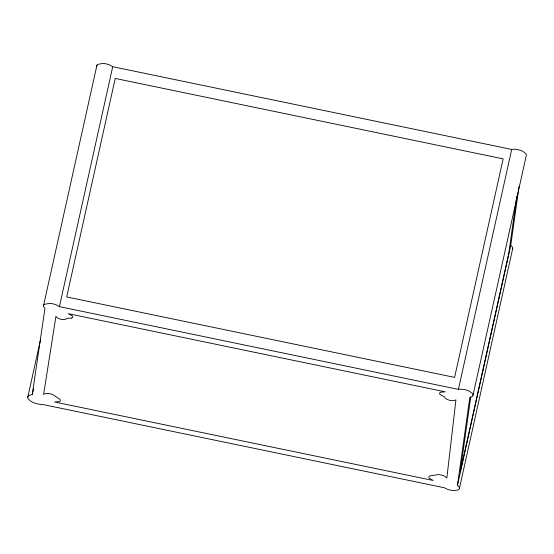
<?xml version="1.0" encoding="UTF-8"?>
<svg xmlns="http://www.w3.org/2000/svg" width="554" height="554" viewBox="0 0 554 554"><rect width="100%" height="100%" fill="white"/><g stroke="black" fill="none" stroke-linecap="round" stroke-linejoin="round"><path stroke-width="0.83" d="M457.445 485.429L469.82 397.384L471.399 396.927A8.822 3.733 12.5 0 0 472.209 393.229L469.252 391.159A9.224 3.906 12.5 0 0 460.367 389.199L458.4 389.379L59.416 306.653L55.996 304.748A9.037 3.823 12.5 0 0 49.327 303.37L44.334 304.388A8.622 3.649 12.5 0 0 43.946 307.207L44.971 308.273L32.291 394.393L28.85 395.508A10.796 4.571 12.5 0 0 28.088 398.741L30.678 401.2L32.728 402.308A11.309 4.785 12.5 0 0 42.949 404.531L444.564 487.804L446.199 488.739A8.726 3.691 12.5 0 0 454.605 490.574L457.936 489.958A8.345 3.532 12.5 0 0 458.643 486.447L457.445 485.429L510.753 245.484L519.043 186.504M470.775 396.816L460.215 471.966L508.759 253.448L516.806 196.227M43.621 305.192L96.929 65.254M27.7 397.53L40.65 339.235M32.291 394.393L33.607 388.479M59.416 306.653L112.718 66.709L109.304 64.811A9.037 3.823 12.5 0 0 102.635 63.426L97.642 64.444A8.622 3.649 12.5 0 0 96.791 66.21M458.4 389.379L511.709 149.435L513.676 149.255A9.224 3.906 12.5 0 1 522.554 151.214L525.511 153.292A8.822 3.733 12.5 0 1 526.3 155.404L472.991 395.341M459.411 488.448L512.72 248.504M71.715 318.114L66.923 318.294L65.961 319.173L63.987 319.561A5.741 2.431 12.5 0 1 58.897 318.64L56.917 317.539L55.933 316.313L43.621 394.49L45.033 393.7L47.339 393.437A6.62 2.805 12.5 0 1 52.782 394.566L60.005 399.406A6.059 2.562 12.5 0 1 59.382 401.657L54.631 401.996L433.145 480.477L429.246 478.171A6.025 2.548 12.5 0 1 429.772 475.955L438.048 474.619A6.946 2.936 12.5 0 1 444.474 476.142L446.856 477.957L455.928 399.926L453.22 400.68A6.184 2.618 12.5 0 1 446.884 399.302L445.16 398.111L444.488 396.879L440.153 394.586A5.976 2.528 12.5 0 1 440.485 392.246L445.194 391.83L68.232 313.668L72.339 315.918A5.616 2.375 12.5 0 1 71.715 318.114M112.718 66.709L511.709 149.435M510.753 245.484L511.944 246.502A8.345 3.532 12.5 0 1 512.256 249.348M115.239 78.439L66.695 296.958L454.599 377.385L503.15 158.866L115.239 78.439"/></g></svg>
